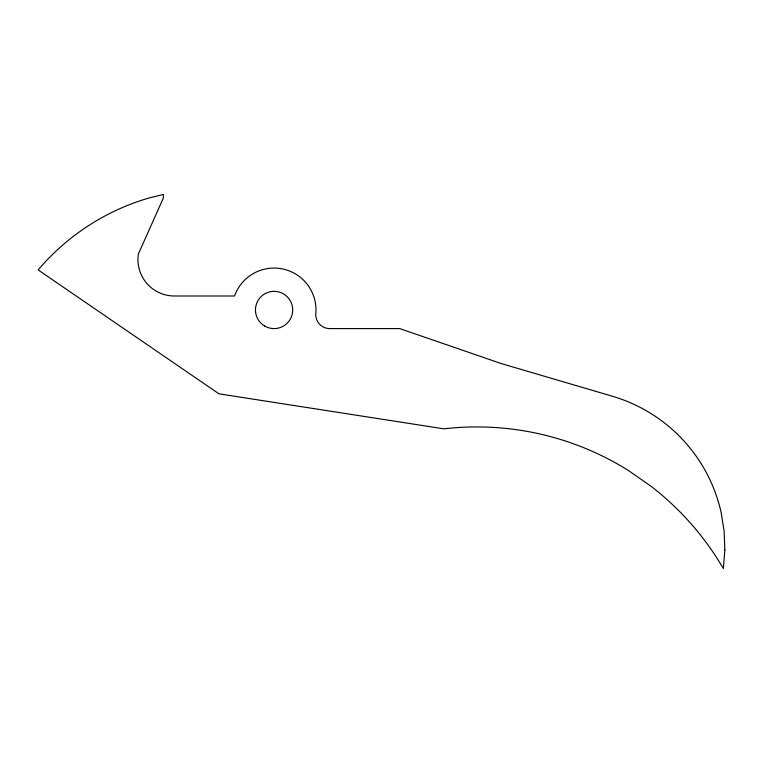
<?xml version="1.0" encoding="UTF-8"?>
<svg xmlns="http://www.w3.org/2000/svg" width="763" height="763" viewBox="0 0 763 763"><rect width="100%" height="100%" fill="white"/><g stroke="black" fill="none" stroke-linecap="round" stroke-linejoin="round"><path stroke-width="1.14" d="M724.85 550.018L723.343 568.559A285.248 285.248 0 0 0 651.058 486.289L628.464 470.542A285.248 285.248 0 0 0 443.913 428.844L218.981 393.832L38.15 269.93A229.463 229.463 0 0 1 148.47 198.151L163.358 194.441L163.358 198.037L138.399 253.898A36.405 36.405 0 0 0 174.355 295.996L234.565 295.996A41.917 41.917 0 0 1 315.739 314.623A13.972 13.972 0 0 0 329.711 328.595L399.717 328.595L501.386 363.608L612.365 396.226A156.72 156.72 0 0 1 721.254 513.041L724.154 531.42L724.85 550.018M264.771 326.097A18.627 18.627 0 0 0 292.715 309.969A18.627 18.627 0 0 0 264.771 293.831A18.627 18.627 0 0 0 264.771 326.097"/></g></svg>
